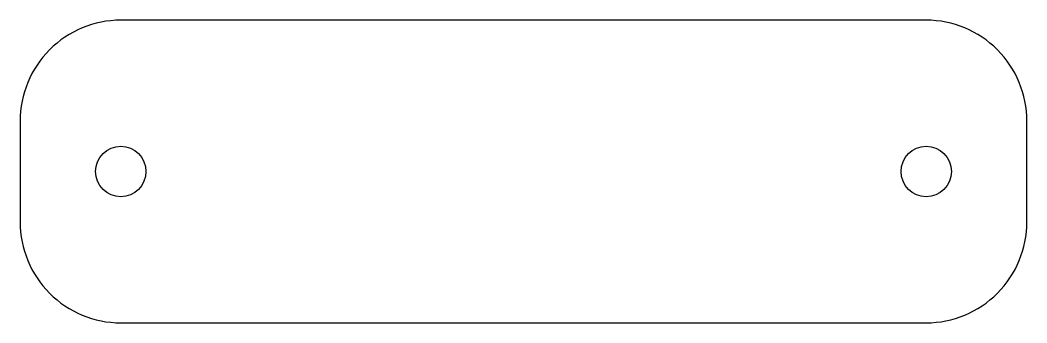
# Model space of a CAD drawing. Header units: millimetres. Extents: x -25 to 25, y -7.5 to 7.5.
import ezdxf

# ---------------------------------------------------------------- set-up
doc = ezdxf.new("R2010")
doc.units = ezdxf.units.MM

msp = doc.modelspace()

# ---------------------------------------------------------------- linework, layer by layer
msp.add_lwpolyline([(25, 2.5, 0.414214), (20, 7.5), (-20, 7.5, 0.414214), (-25, 2.5), (-25, -2.5, 0.414214), (-20, -7.5), (20, -7.5, 0.414214), (25, -2.5)], format="xyb", close=True)
for centre in [(-20, 0), (20, 0)]:
    msp.add_circle(centre, 1.25)

doc.saveas('drawing.dxf')
